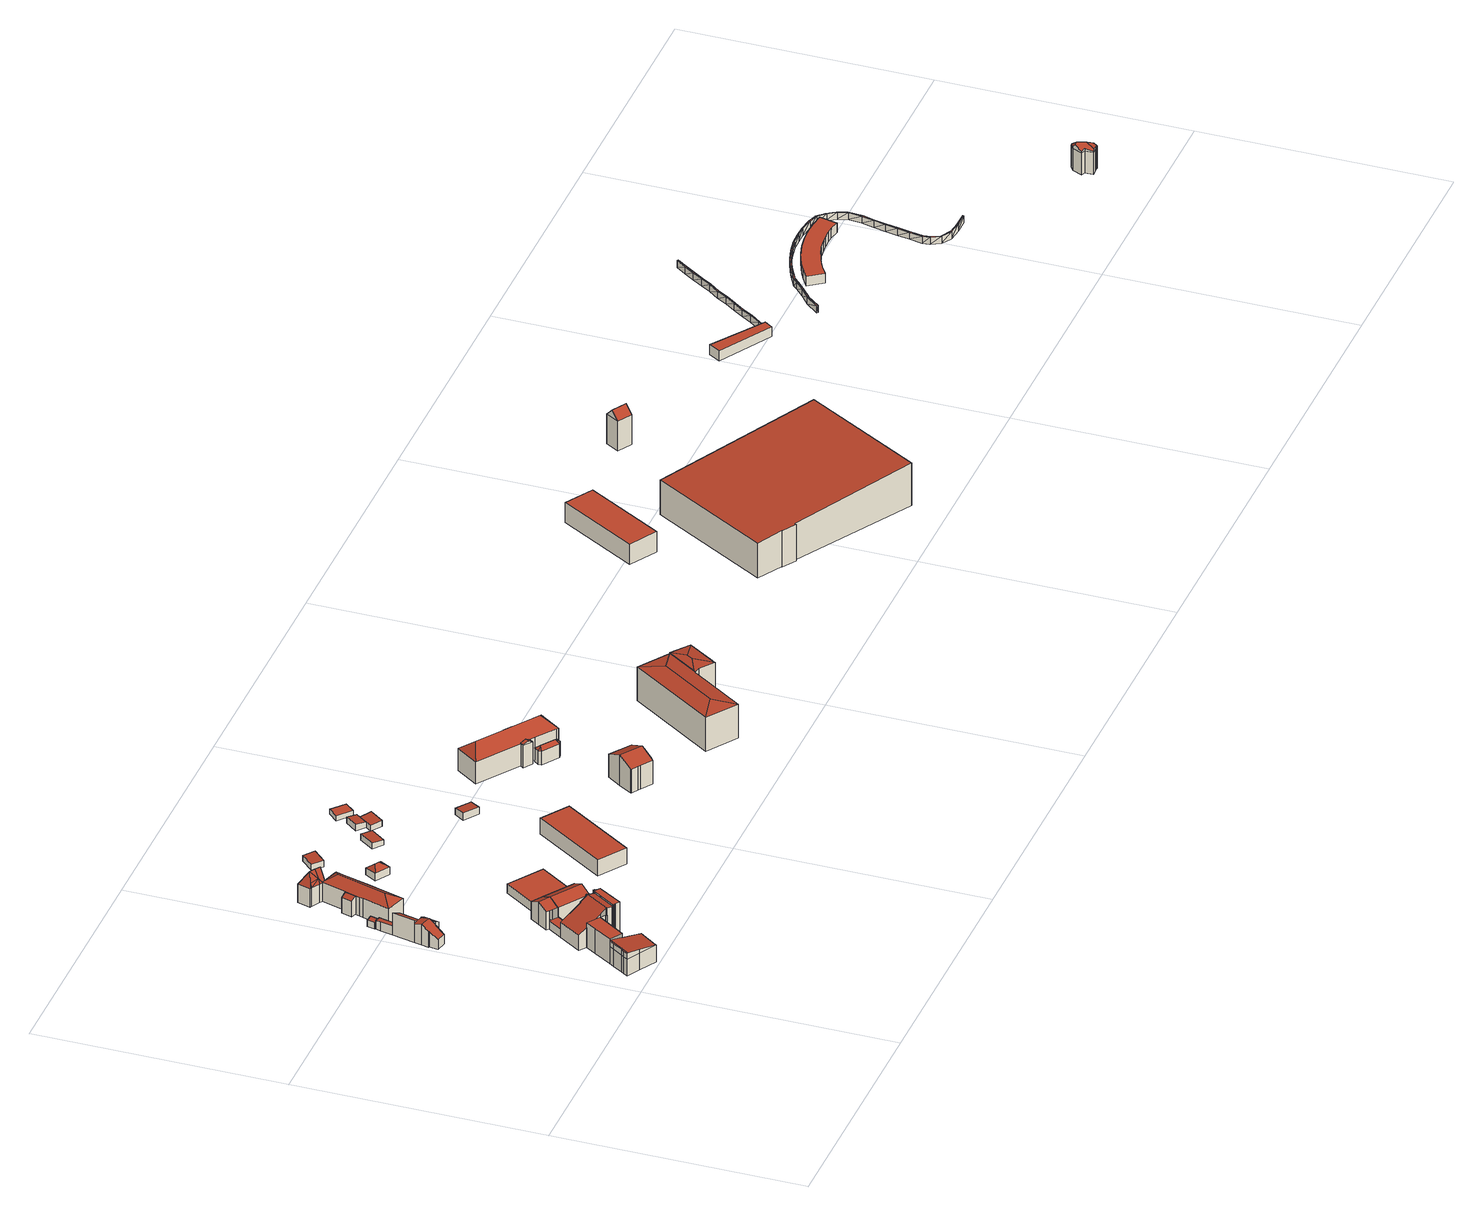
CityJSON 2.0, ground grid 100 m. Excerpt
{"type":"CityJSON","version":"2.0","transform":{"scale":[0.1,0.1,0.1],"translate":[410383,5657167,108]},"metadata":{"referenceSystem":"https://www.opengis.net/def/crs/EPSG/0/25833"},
"CityObjects":{
"building1":{"type":"Building","attributes":{"Gemeindeschluessel":14612000,"Geometrietyp2DReferenz":"3000","function":"31001_9998","roofType":"9999"},"children":["building1-1","building1-2","building1-3","building1-4","building1-5","building1-6"]},
"building1-1":{"type":"BuildingPart","attributes":{"Dachtyp_tdc":"tdcGableRoof","Dachneigung":25.81,"QualitaetDacherkennung":72,"Geometrietyp2DReferenz":"3000","measuredHeight":9.87,"roofType":"3100"},"parents":["building1"],"geometry":[{"type":"MultiSurface","lod":"2","boundaries":[[[0,1,2,3]],[[1,4,5,2]],[[4,6,7,5]],[[6,8,9,7]],[[8,10,11,9]],[[10,12,13,11]],[[12,14,15,16,13]],[[0,3,17]],[[12,10,8,6,4]],[[4,1,0,14,12]],[[2,5,7,9,11,13,16,3]]],"semantics":{"surfaces":[{"type":"WallSurface"},{"type":"RoofSurface"},{"type":"GroundSurface"}],"values":[0,0,0,0,0,0,0,0,1,1,2]}}]},
"building1-2":{"type":"BuildingPart","attributes":{"Dachtyp_tdc":"tdcPolyFlatRoof","Dachneigung":0,"QualitaetDacherkennung":62,"Geometrietyp2DReferenz":"3000","measuredHeight":10.59,"roofType":"1000"},"parents":["building1"],"geometry":[{"type":"MultiSurface","lod":"2","boundaries":[[[18,19,20,21,22,23]],[[19,24,25,26,20]],[[27,28,29,30]],[[28,31,32,29]],[[31,33,34,32]],[[33,35,36,37,38,34]],[[35,33,31,28,27,39,40,24,19,18]],[[21,20,26,41,30,29,32,34,38]],[[39,27,30,41]]],"semantics":{"surfaces":[{"type":"WallSurface"},{"type":"RoofSurface"},{"type":"GroundSurface"}],"values":[0,0,0,0,0,0,1,2,0]}}]},
"building1-3":{"type":"BuildingPart","attributes":{"Dachtyp_tdc":"tdcGableRoof","Dachneigung":29.29,"QualitaetDacherkennung":4,"Geometrietyp2DReferenz":"3000","measuredHeight":13.54,"roofType":"3100"},"parents":["building1"],"geometry":[{"type":"MultiSurface","lod":"2","boundaries":[[[25,42,43,26]],[[42,44,45,43]],[[44,46,47,48,45]],[[49,50,51,52,53]],[[50,54,55,51]],[[54,56,57,55]],[[56,58,59,57]],[[58,60,61,59]],[[60,62,63,61]],[[64,65,66,67]],[[68,69,70,71]],[[69,72,73,70]],[[72,74,75,73]],[[74,76,41,75]],[[76,39,41]],[[74,72,69,68,65,64,77,78]],[[78,62,60,58,56,54,50,49,46,44,42,25,40,76,74]],[[26,43,45,48,52,51,55,57,59,61,63,79,80,67,66,71,70,73,75,41]],[[62,78,79,63]],[[78,77,80,79]],[[77,64,67,80]]],"semantics":{"surfaces":[{"type":"WallSurface"},{"type":"RoofSurface"},{"type":"GroundSurface"}],"values":[0,0,0,0,0,0,0,0,0,0,0,0,0,0,0,1,1,2,0,0,0]}}]},
"building1-4":{"type":"BuildingPart","attributes":{"Dachtyp_tdc":"tdcPolyFlatRoof","Dachneigung":0,"QualitaetDacherkennung":70,"Geometrietyp2DReferenz":"3000","measuredHeight":3.42,"roofType":"1000"},"parents":["building1"],"geometry":[{"type":"MultiSurface","lod":"2","boundaries":[[[47,17,3,48]],[[15,81,82,16]],[[81,53,52,82]],[[81,15,17,47,53]],[[52,48,3,16,82]]],"semantics":{"surfaces":[{"type":"WallSurface"},{"type":"RoofSurface"},{"type":"GroundSurface"}],"values":[0,0,0,1,2]}}]},
"building1-5":{"type":"BuildingPart","attributes":{"Dachtyp_tdc":"tdcGableRoof","Dachneigung":10.6,"QualitaetDacherkennung":14,"Geometrietyp2DReferenz":"3000","measuredHeight":9.88,"roofType":"3100"},"parents":["building1"],"geometry":[{"type":"MultiSurface","lod":"2","boundaries":[[[83,84,85,86]],[[84,87,88,85]],[[87,89,90,88]],[[89,91,92,90]],[[91,22,21,92]],[[37,93,94,38]],[[93,95,96,94]],[[95,97,98,96]],[[97,83,86,98]],[[36,99,100,101,102,103,93]],[[23,104,105,106,107,100,99]],[[83,101,100,107,84]],[[84,107,106,87]],[[87,106,105,89]],[[89,105,104,91]],[[91,104,23,22]],[[95,103,102,97]],[[93,103,95]],[[97,102,101,83]],[[37,36,93]],[[86,85,88,90,92,21,38,94,96,98]]],"semantics":{"surfaces":[{"type":"WallSurface"},{"type":"RoofSurface"},{"type":"GroundSurface"}],"values":[0,0,0,0,0,0,0,0,0,1,1,0,0,0,0,0,0,0,0,0,2]}}]},
"building1-6":{"type":"BuildingPart","attributes":{"Dachtyp_tdc":"tdcPolyFlatRoof","Dachneigung":0,"QualitaetDacherkennung":70,"Geometrietyp2DReferenz":"3000","measuredHeight":14.01,"roofType":"1000"},"parents":["building1"],"geometry":[{"type":"MultiSurface","lod":"2","boundaries":[[[108,66,65]],[[108,109,110,66]],[[109,111,112,110]],[[111,113,114,112]],[[113,115,116,114]],[[115,117,118,116]],[[117,119,120,118]],[[119,121,122,120]],[[121,123,124,122]],[[123,125,126,124]],[[125,127,71,126]],[[127,68,71]],[[127,125,123,121,119,117,115,113,111,109,108]],[[66,110,112,114,116,118,120,122,124,126,71]]],"semantics":{"surfaces":[{"type":"WallSurface"},{"type":"RoofSurface"},{"type":"GroundSurface"}],"values":[0,0,0,0,0,0,0,0,0,0,0,0,1,2]}}]},
"building2":{"type":"Building","attributes":{"Gemeindeschluessel":14612000,"Geometrietyp2DReferenz":"3000","function":"31001_9998","roofType":"9999"},"children":["building2-1","building2-2","building2-3"]},
"building2-1":{"type":"BuildingPart","attributes":{"Dachtyp_tdc":"tdcPolyFlatRoof","Dachneigung":28.97,"QualitaetDacherkennung":60,"Geometrietyp2DReferenz":"3000","measuredHeight":9.51,"roofType":"2100"},"parents":["building2"],"geometry":[{"type":"MultiSurface","lod":"2","boundaries":[[[128,129,130,131,132]],[[129,133,134,130]],[[133,135,136,134]],[[135,137,138,136]],[[137,139,140,138]],[[139,141,142,140]],[[141,139,137,135,133,129,128,143,144]],[[131,130,134,136,138,140,142,145]]],"semantics":{"surfaces":[{"type":"WallSurface"},{"type":"RoofSurface"},{"type":"GroundSurface"}],"values":[0,0,0,0,0,0,1,2]}}]},
"building2-2":{"type":"BuildingPart","attributes":{"Dachtyp_tdc":"tdcPolyFlatRoof","Dachneigung":28.83,"QualitaetDacherkennung":45,"Geometrietyp2DReferenz":"3000","measuredHeight":8.31,"roofType":"2100"},"parents":["building2"],"geometry":[{"type":"MultiSurface","lod":"2","boundaries":[[[146,147,148,149,150]],[[151,152,153,142,141]],[[152,146,150,153]],[[152,151,154,155,156,157,147,146]],[[150,149,158,145,142,153]]],"semantics":{"surfaces":[{"type":"WallSurface"},{"type":"RoofSurface"},{"type":"GroundSurface"}],"values":[0,0,0,1,2]}}]},
"building2-3":{"type":"BuildingPart","attributes":{"Dachtyp_tdc":"tdcGableRoof","Dachneigung":36.38,"QualitaetDacherkennung":37,"Geometrietyp2DReferenz":"3000","measuredHeight":9,"roofType":"3100"},"parents":["building2"],"geometry":[{"type":"MultiSurface","lod":"2","boundaries":[[[159,160,161,162]],[[160,163,164,161]],[[163,165,166,164]],[[165,132,131,166]],[[148,167,168,149]],[[167,159,162,168]],[[169,155,170,143,132,165]],[[165,163,160,159,167,148,157,169]],[[162,161,164,166,131,145,158,149,168]]],"semantics":{"surfaces":[{"type":"WallSurface"},{"type":"RoofSurface"},{"type":"GroundSurface"}],"values":[0,0,0,0,0,0,1,1,2]}}]},
"building3":{"type":"Building","attributes":{"Dachtyp_tdc":"tdcPolyFlatRoof","Gemeindeschluessel":14612000,"Dachneigung":3.69,"QualitaetDacherkennung":76,"Geometrietyp2DReferenz":"3000","measuredHeight":3.88,"function":"31001_9998","roofType":"2100"},"geometry":[{"type":"Solid","lod":"2","boundaries":[[[[171,172,173,130]],[[172,174,175,173]],[[174,176,177,175]],[[176,178,134,177]],[[178,171,130,134]],[[178,176,174,172,171]],[[130,173,175,177,134]]]],"semantics":{"surfaces":[{"type":"WallSurface"},{"type":"RoofSurface"},{"type":"GroundSurface"}],"values":[[0,0,0,0,0,1,2]]}}]},
"building4":{"type":"Building","attributes":{"Dachtyp_tdc":"tdcPolyFlatRoof","Gemeindeschluessel":14612000,"Dachneigung":3.3,"QualitaetDacherkennung":56,"Geometrietyp2DReferenz":"3000","measuredHeight":3,"function":"31001_9998","roofType":"2100"},"geometry":[{"type":"Solid","lod":"2","boundaries":[[[[179,180,181,175]],[[180,182,183,181]],[[182,184,185,183]],[[184,186,177,185]],[[186,179,175,177]],[[186,184,182,180,179]],[[175,181,183,185,177]]]],"semantics":{"surfaces":[{"type":"WallSurface"},{"type":"RoofSurface"},{"type":"GroundSurface"}],"values":[[0,0,0,0,0,1,2]]}}]},
"building5":{"type":"Building","attributes":{"Dachtyp_tdc":"tdcPolyFlatRoof","Gemeindeschluessel":14612000,"Dachneigung":23.79,"QualitaetDacherkennung":29,"Geometrietyp2DReferenz":"3000","measuredHeight":7.93,"function":"31001_9998","roofType":"2100"},"geometry":[{"type":"Solid","lod":"2","boundaries":[[[[187,188,189,190]],[[188,191,192,189]],[[191,193,194,192]],[[193,187,190,194]],[[193,191,188,187]],[[190,189,192,194]]]],"semantics":{"surfaces":[{"type":"WallSurface"},{"type":"RoofSurface"},{"type":"GroundSurface"}],"values":[[0,0,0,0,1,2]]}}]},
"building6":{"type":"Building","attributes":{"Dachtyp_tdc":"tdcFreeFormRoof","Gemeindeschluessel":14612000,"Dachneigung":25.93,"QualitaetDacherkennung":79,"Geometrietyp2DReferenz":"3000","measuredHeight":9.76,"function":"31001_9998","roofType":"5000"},"geometry":[{"type":"Solid","lod":"2","boundaries":[[[[195,196,197,198]],[[196,199,200,197]],[[199,201,202,200]],[[201,203,204,202]],[[203,14,205,204]],[[14,10,206,205]],[[10,195,198,206]],[[207,195,10,12]],[[199,196,207,12,14,203,201]],[[196,195,207]],[[10,14,12]],[[198,197,200,202,204,205,206]]]],"semantics":{"surfaces":[{"type":"WallSurface"},{"type":"RoofSurface"},{"type":"GroundSurface"}],"values":[[0,0,0,0,0,0,0,1,1,0,0,2]]}}]},
"building7":{"type":"Building","attributes":{"Dachtyp_tdc":"tdcFreeFormRoof","Gemeindeschluessel":14612000,"Dachneigung":33.75,"QualitaetDacherkennung":86,"Geometrietyp2DReferenz":"3000","measuredHeight":11.09,"function":"31001_9998","roofType":"5000"},"geometry":[{"type":"Solid","lod":"2","boundaries":[[[[208,209,210,211,212,213,214,215]],[[216,217,218,219,220,221,222,223,224,225,226,227,228,229,230]],[[213,212,231]],[[211,232,233,234,235,236,237,231,212]],[[231,237,217,216]],[[237,236,218,217]],[[236,235,219,218]],[[235,234,220,219]],[[234,233,221,220]],[[233,232,222,221]],[[232,238,223,222]],[[238,239,224,223]],[[239,210,225,224]],[[210,209,226,225]],[[209,208,227,226]],[[208,215,228,227]],[[215,214,229,228]],[[214,213,230,229]],[[213,231,216,230]],[[210,239,238,232,211]]]],"semantics":{"surfaces":[{"type":"RoofSurface"},{"type":"GroundSurface"},{"type":"WallSurface"}],"values":[[0,1,0,0,2,2,2,2,2,2,2,2,2,2,2,2,2,2,2,0]]}}]},
"building8":{"type":"Building","attributes":{"Dachtyp_tdc":"tdcFreeFormRoof","Gemeindeschluessel":14612000,"Dachneigung":63.75,"QualitaetDacherkennung":5,"Geometrietyp2DReferenz":"3000","measuredHeight":13.48,"function":"31001_9998","roofType":"5000"},"geometry":[{"type":"Solid","lod":"2","boundaries":[[[[240,241,242,243]],[[241,244,245,242]],[[244,246,247,245]],[[246,248,249,247]],[[248,250,251,249]],[[250,252,253,251]],[[252,254,255,253]],[[254,256,257,255]],[[256,240,243,257]],[[258,259,252,250,248]],[[260,258,248,246]],[[260,246,244]],[[258,261,259]],[[260,261,258]],[[244,261,260]],[[241,261,244]],[[261,241,240]],[[261,240,256]],[[252,259,261,256,254]],[[243,242,245,247,249,251,253,255,257]]]],"semantics":{"surfaces":[{"type":"WallSurface"},{"type":"RoofSurface"},{"type":"GroundSurface"}],"values":[[0,0,0,0,0,0,0,0,0,1,1,1,1,1,1,1,1,1,1,2]]}}]},
"building9":{"type":"Building","attributes":{"Dachtyp_tdc":"tdcPolyFlatRoof","Gemeindeschluessel":14612000,"Dachneigung":0,"QualitaetDacherkennung":83,"Geometrietyp2DReferenz":"3000","measuredHeight":3.88,"function":"31001_9998","roofType":"1000"},"geometry":[{"type":"Solid","lod":"2","boundaries":[[[[262,263,198,264]],[[263,265,206,198]],[[265,266,267,206]],[[266,268,269,267]],[[268,270,271,269]],[[270,262,264,271]],[[270,268,266,265,263,262]],[[264,198,206,267,269,271]]]],"semantics":{"surfaces":[{"type":"WallSurface"},{"type":"RoofSurface"},{"type":"GroundSurface"}],"values":[[0,0,0,0,0,0,1,2]]}}]},
"building10":{"type":"Building","attributes":{"Dachtyp_tdc":"tdcHipRoof","Gemeindeschluessel":14612000,"Dachneigung":40.23,"QualitaetDacherkennung":64,"Geometrietyp2DReferenz":"3000","measuredHeight":5.13,"function":"31001_9998","roofType":"3200"},"geometry":[{"type":"Solid","lod":"2","boundaries":[[[[272,273,274,275]],[[273,276,277,274]],[[276,278,279,277]],[[278,272,275,279]],[[276,273,280]],[[272,278,281]],[[273,272,281,280]],[[278,276,280,281]],[[275,274,277,279]]]],"semantics":{"surfaces":[{"type":"WallSurface"},{"type":"RoofSurface"},{"type":"GroundSurface"}],"values":[[0,0,0,0,1,1,1,1,2]]}}]},
"building11":{"type":"Building","attributes":{"Dachtyp_tdc":"tdcPolyFlatRoof","Gemeindeschluessel":14612000,"Dachneigung":4.25,"QualitaetDacherkennung":79,"Geometrietyp2DReferenz":"3000","measuredHeight":2.71,"function":"31001_9998","roofType":"2100"},"geometry":[{"type":"Solid","lod":"2","boundaries":[[[[282,283,284,285]],[[283,286,287,284]],[[286,288,289,287]],[[288,282,285,289]],[[288,286,283,282]],[[285,284,287,289]]]],"semantics":{"surfaces":[{"type":"WallSurface"},{"type":"RoofSurface"},{"type":"GroundSurface"}],"values":[[0,0,0,0,1,2]]}}]},
"building12":{"type":"Building","attributes":{"Dachtyp_tdc":"tdcPolyFlatRoof","Gemeindeschluessel":14612000,"Dachneigung":0,"QualitaetDacherkennung":73,"Geometrietyp2DReferenz":"3000","measuredHeight":6.89,"function":"31001_9998","roofType":"1000"},"geometry":[{"type":"Solid","lod":"2","boundaries":[[[[290,291,292,293]],[[291,294,295,292]],[[294,296,297,295]],[[296,290,293,297]],[[296,294,291,290]],[[293,292,295,297]]]],"semantics":{"surfaces":[{"type":"WallSurface"},{"type":"RoofSurface"},{"type":"GroundSurface"}],"values":[[0,0,0,0,1,2]]}}]},
"building13":{"type":"Building","attributes":{"Dachtyp_tdc":"tdcPolyFlatRoof","Gemeindeschluessel":14612000,"Dachneigung":3.72,"QualitaetDacherkennung":83,"Geometrietyp2DReferenz":"3000","measuredHeight":2.65,"function":"31001_9998","roofType":"2100"},"geometry":[{"type":"Solid","lod":"2","boundaries":[[[[298,299,300,301]],[[299,302,303,300]],[[302,304,305,303]],[[304,298,301,305]],[[304,302,299,298]],[[301,300,303,305]]]],"semantics":{"surfaces":[{"type":"WallSurface"},{"type":"RoofSurface"},{"type":"GroundSurface"}],"values":[[0,0,0,0,1,2]]}}]},
"building14":{"type":"Building","attributes":{"Dachtyp_tdc":"tdcPolyFlatRoof","Gemeindeschluessel":14612000,"Dachneigung":6.08,"QualitaetDacherkennung":76,"Geometrietyp2DReferenz":"3000","measuredHeight":2.74,"function":"31001_9998","roofType":"2100"},"geometry":[{"type":"Solid","lod":"2","boundaries":[[[[306,307,308,309]],[[307,310,311,308]],[[310,312,313,311]],[[312,314,315,313]],[[314,306,309,315]],[[314,312,310,307,306]],[[309,308,311,313,315]]]],"semantics":{"surfaces":[{"type":"WallSurface"},{"type":"RoofSurface"},{"type":"GroundSurface"}],"values":[[0,0,0,0,0,1,2]]}}]},
"building15":{"type":"Building","attributes":{"Dachtyp_tdc":"tdcPolyFlatRoof","Gemeindeschluessel":14612000,"Dachneigung":4.76,"QualitaetDacherkennung":87,"Geometrietyp2DReferenz":"3000","measuredHeight":2.73,"function":"31001_9998","roofType":"2100"},"geometry":[{"type":"Solid","lod":"2","boundaries":[[[[306,314,315,309]],[[314,316,317,315]],[[316,318,319,317]],[[318,320,321,319]],[[318,316,314,306,320]],[[321,309,315,317,319]],[[320,306,309,321]]]],"semantics":{"surfaces":[{"type":"WallSurface"},{"type":"RoofSurface"},{"type":"GroundSurface"}],"values":[[0,0,0,0,1,2,0]]}}]},
"building16":{"type":"Building","attributes":{"Dachtyp_tdc":"tdcPolyFlatRoof","Gemeindeschluessel":14612000,"Dachneigung":0,"QualitaetDacherkennung":80,"Geometrietyp2DReferenz":"3000","measuredHeight":2.23,"function":"31001_9998","roofType":"1000"},"geometry":[{"type":"Solid","lod":"2","boundaries":[[[[322,323,324,325]],[[323,326,327,324]],[[326,328,329,327]],[[328,322,325,329]],[[328,326,323,322]],[[325,324,327,329]]]],"semantics":{"surfaces":[{"type":"WallSurface"},{"type":"RoofSurface"},{"type":"GroundSurface"}],"values":[[0,0,0,0,1,2]]}}]},
"building17":{"type":"Building","attributes":{"Dachtyp_tdc":"tdcPolyFlatRoof","Gemeindeschluessel":14612000,"Dachneigung":4.7,"QualitaetDacherkennung":77,"Geometrietyp2DReferenz":"3000","measuredHeight":3.13,"function":"31001_9998","roofType":"2100"},"geometry":[{"type":"Solid","lod":"2","boundaries":[[[[330,331,332,333]],[[331,334,335,332]],[[334,336,337,335]],[[336,330,333,337]],[[336,334,331,330]],[[333,332,335,337]]]],"semantics":{"surfaces":[{"type":"WallSurface"},{"type":"RoofSurface"},{"type":"GroundSurface"}],"values":[[0,0,0,0,1,2]]}}]},
"building18":{"type":"Building","attributes":{"Dachtyp_tdc":"tdcGableRoof","Gemeindeschluessel":14612000,"Dachneigung":24.83,"QualitaetDacherkennung":70,"Geometrietyp2DReferenz":"3000","measuredHeight":13.2,"function":"31001_9998","roofType":"3100"},"geometry":[{"type":"Solid","lod":"2","boundaries":[[[[338,339,340,341]],[[339,342,343,340]],[[342,344,345,343]],[[344,346,347,345]],[[346,348,349,347]],[[348,350,351,349]],[[350,352,353,351]],[[352,354,355,353]],[[354,356,357,355]],[[356,358,359,357]],[[358,360,361,359]],[[360,338,341,361]],[[356,354,352,350,348]],[[348,346,344,342,339,338,360,358,356]],[[341,340,343,345,347,349,351,353,355,357,359,361]]]],"semantics":{"surfaces":[{"type":"WallSurface"},{"type":"RoofSurface"},{"type":"GroundSurface"}],"values":[[0,0,0,0,0,0,0,0,0,0,0,0,1,1,2]]}}]},
"building19":{"type":"Building","attributes":{"Gemeindeschluessel":14612000,"Geometrietyp2DReferenz":"3000","function":"31001_9998","roofType":"9999"},"children":["building19-1","building19-2"]},
"building19-1":{"type":"BuildingPart","attributes":{"Dachtyp_tdc":"tdcGableRoof","Dachneigung":19.22,"QualitaetDacherkennung":36,"Geometrietyp2DReferenz":"3000","measuredHeight":10.75,"roofType":"3100"},"parents":["building19"],"geometry":[{"type":"MultiSurface","lod":"2","boundaries":[[[362,363,364,365]],[[363,366,367,368,364]],[[369,362,365,370,371]],[[369,372,373,362]],[[374,375,373,372,376]],[[377,376,372,369]],[[366,374,376,377]],[[363,375,374,366]],[[362,373,375,363]],[[365,364,368,378,370]]],"semantics":{"surfaces":[{"type":"WallSurface"},{"type":"RoofSurface"},{"type":"GroundSurface"}],"values":[0,0,0,1,1,0,0,0,0,2]}}]},
"building19-2":{"type":"BuildingPart","attributes":{"Dachtyp_tdc":"tdcHipRoof","Dachneigung":39.01,"QualitaetDacherkennung":79,"Geometrietyp2DReferenz":"3000","measuredHeight":13.97,"roofType":"3200"},"parents":["building19"],"geometry":[{"type":"MultiSurface","lod":"2","boundaries":[[[379,369,370,380]],[[381,382,383]],[[384,385,386]],[[382,387,388,389,390,384,386,383]],[[385,367,391,371,369,379,392,381,383,386]],[[370,378,368,393,394,395,396,397,398,399,400,401,380]],[[369,371,370]],[[367,385,393,368]],[[385,384,394,393]],[[384,390,395,394]],[[390,389,396,395]],[[389,388,397,396]],[[388,387,398,397]],[[387,382,399,398]],[[382,381,400,399]],[[381,392,401,400]],[[392,379,380,401]]],"semantics":{"surfaces":[{"type":"WallSurface"},{"type":"RoofSurface"},{"type":"GroundSurface"}],"values":[0,1,1,1,1,2,0,0,0,0,0,0,0,0,0,0,0]}}]},
"building20":{"type":"Building","attributes":{"Dachtyp_tdc":"tdcFreeFormRoof","Gemeindeschluessel":14612000,"Dachneigung":39.66,"QualitaetDacherkennung":6,"Geometrietyp2DReferenz":"3000","measuredHeight":7.4,"function":"31001_9998","roofType":"5000"},"geometry":[{"type":"Solid","lod":"2","boundaries":[[[[402,403,404,405]],[[403,406,407,404]],[[406,408,409,407]],[[408,410,411,409]],[[410,412,413,411]],[[412,402,405,413]],[[414,415,416,412,410]],[[417,414,410,408]],[[417,408,406]],[[415,414,417,406,403]],[[416,415,403,402]],[[416,402,412]],[[405,404,407,409,411,413]]]],"semantics":{"surfaces":[{"type":"WallSurface"},{"type":"RoofSurface"},{"type":"GroundSurface"}],"values":[[0,0,0,0,0,0,1,1,1,1,1,1,2]]}}]},
"building21":{"type":"Building","attributes":{"Gemeindeschluessel":14612000,"Geometrietyp2DReferenz":"3000","function":"31001_9998","roofType":"9999"},"children":["building21-1","building21-2"]},
"building21-1":{"type":"BuildingPart","attributes":{"Dachtyp_tdc":"tdcHipRoof","Dachneigung":10.09,"QualitaetDacherkennung":57,"Geometrietyp2DReferenz":"3000","measuredHeight":15.83,"roofType":"3200"},"parents":["building21"],"geometry":[{"type":"MultiSurface","lod":"2","boundaries":[[[418,419,420,421]],[[419,422,423,424,420]],[[425,426,427,428,429]],[[426,430,431,427]],[[430,432,433,431]],[[432,418,421,433]],[[434,422,419,418,435]],[[426,425,436]],[[418,432,430,426,436,435]],[[425,434,435,436]],[[421,420,424,437,428,427,431,433]]],"semantics":{"surfaces":[{"type":"WallSurface"},{"type":"RoofSurface"},{"type":"GroundSurface"}],"values":[0,0,0,0,0,0,1,1,1,1,2]}}]},
"building21-2":{"type":"BuildingPart","attributes":{"Dachtyp_tdc":"tdcHipRoof","Dachneigung":10,"QualitaetDacherkennung":76,"Geometrietyp2DReferenz":"3000","measuredHeight":16.08,"roofType":"3200"},"parents":["building21"],"geometry":[{"type":"MultiSurface","lod":"2","boundaries":[[[438,439,440,441]],[[439,429,428,440]],[[442,438,441,443]],[[429,439,444]],[[438,442,445]],[[439,438,445,444]],[[442,423,446,429,444,445]],[[441,440,428,437,424,443]]],"semantics":{"surfaces":[{"type":"WallSurface"},{"type":"RoofSurface"},{"type":"GroundSurface"}],"values":[0,0,0,1,1,1,1,2]}}]},
"building22":{"type":"Building","attributes":{"name":"Fechthalle","Dachtyp_tdc":"tdcPolyFlatRoof","Gemeindeschluessel":14612000,"Dachneigung":0,"QualitaetDacherkennung":54,"Geometrietyp2DReferenz":"3000","measuredHeight":8.89,"function":"31001_3211","roofType":"1000"},"geometry":[{"type":"Solid","lod":"2","boundaries":[[[[447,448,449,450]],[[448,451,452,449]],[[451,453,454,452]],[[453,447,450,454]],[[453,451,448,447]],[[450,449,452,454]]]],"semantics":{"surfaces":[{"type":"WallSurface"},{"type":"RoofSurface"},{"type":"GroundSurface"}],"values":[[0,0,0,0,1,2]]}}]},
"building23":{"type":"Building","attributes":{"name":"BallsportArena","Dachtyp_tdc":"tdcPolyFlatRoof","Gemeindeschluessel":14612000,"Dachneigung":2.78,"QualitaetDacherkennung":64,"Geometrietyp2DReferenz":"3000","measuredHeight":18.57,"function":"31001_3211","roofType":"2100"},"geometry":[{"type":"Solid","lod":"2","boundaries":[[[[455,456,457,458]],[[456,459,460,457]],[[459,461,462,460]],[[461,463,464,462]],[[463,465,466,464]],[[465,467,468,466]],[[467,469,470,468]],[[469,455,458,470]],[[469,467,465,463,461,459,456,455]],[[458,457,460,462,464,466,468,470]]]],"semantics":{"surfaces":[{"type":"WallSurface"},{"type":"RoofSurface"},{"type":"GroundSurface"}],"values":[[0,0,0,0,0,0,0,0,1,2]]}}]},
"building24":{"type":"Building","attributes":{"Dachtyp_tdc":"tdcFreeFormRoof","Gemeindeschluessel":14612000,"Dachneigung":48.52,"QualitaetDacherkennung":9,"Geometrietyp2DReferenz":"3000","measuredHeight":16.29,"function":"31001_9998","roofType":"5000"},"geometry":[{"type":"Solid","lod":"2","boundaries":[[[[471,472,473,474]],[[472,475,476,473]],[[475,477,478,476]],[[477,471,474,478]],[[479,477,475]],[[480,479,475,472]],[[480,472,471]],[[479,480,471,477]],[[474,473,476,478]]]],"semantics":{"surfaces":[{"type":"WallSurface"},{"type":"RoofSurface"},{"type":"GroundSurface"}],"values":[[0,0,0,0,0,1,0,1,2]]}}]},
"building25":{"type":"Building","attributes":{"Dachtyp_tdc":"tdcPolyFlatRoof","Gemeindeschluessel":14612000,"Dachneigung":0,"QualitaetDacherkennung":58,"Geometrietyp2DReferenz":"3000","measuredHeight":4.32,"function":"31001_9998","roofType":"1000"},"geometry":[{"type":"Solid","lod":"2","boundaries":[[[[481,482,483,484]],[[482,485,486,483]],[[485,487,488,486]],[[485,482,481,487]],[[488,484,483,486]],[[487,481,484,488]]]],"semantics":{"surfaces":[{"type":"WallSurface"},{"type":"RoofSurface"},{"type":"GroundSurface"}],"values":[[0,0,0,1,2,0]]}}]},
"building26":{"type":"Building","attributes":{"Art":1000,"BodenHoehe":0,"gemHoehe":0,"BauwerkHoehe":3,"Erfassungsdatum_Objekt":"2021-12-02","Gemeindeschluessel":"14612000","Geometrietyp2DReferenz":"3000","measuredHeight":3,"function":"51009_1700"},"geometry":[{"type":"MultiSurface","lod":"2","boundaries":[[[489,490,491]],[[492,490,489]],[[493,492,489]],[[494,492,493]],[[495,494,493]],[[496,494,495]],[[497,496,495]],[[498,496,497]],[[499,498,497]],[[500,498,499]],[[501,500,499]],[[502,500,501]],[[503,502,501]],[[504,502,503]],[[505,504,503]],[[506,504,505]],[[507,506,505]],[[508,506,507]],[[509,508,507]],[[510,508,509]],[[511,510,509]],[[512,510,511]],[[513,514,491]],[[513,491,490]],[[515,516,512]],[[515,512,511]],[[514,517,489]],[[514,489,491]],[[517,518,493]],[[517,493,489]],[[518,519,495]],[[518,495,493]],[[519,520,497]],[[519,497,495]],[[520,521,499]],[[520,499,497]],[[521,522,501]],[[521,501,499]],[[522,523,503]],[[522,503,501]],[[523,524,505]],[[523,505,503]],[[524,525,507]],[[524,507,505]],[[525,526,509]],[[525,509,507]],[[526,515,511]],[[526,511,509]],[[490,492,527]],[[490,527,513]],[[492,494,528]],[[492,528,527]],[[494,496,529]],[[494,529,528]],[[496,498,530]],[[496,530,529]],[[498,500,531]],[[498,531,530]],[[500,502,532]],[[500,532,531]],[[502,504,533]],[[502,533,532]],[[504,506,534]],[[504,534,533]],[[506,508,535]],[[506,535,534]],[[508,510,536]],[[508,536,535]],[[510,512,516]],[[510,516,536]],[[514,513,517]],[[517,513,527]],[[517,527,518]],[[518,527,528]],[[518,528,519]],[[519,528,529]],[[519,529,520]],[[520,529,530]],[[520,530,521]],[[521,530,531]],[[521,531,522]],[[522,531,532]],[[522,532,523]],[[523,532,533]],[[523,533,524]],[[524,533,534]],[[524,534,525]],[[525,534,535]],[[525,535,526]],[[526,535,536]],[[526,536,515]],[[515,536,516]]],"semantics":{"surfaces":[{"type":"RoofSurface"},{"type":"WallSurface"},{"type":"GroundSurface"}],"values":[0,0,0,0,0,0,0,0,0,0,0,0,0,0,0,0,0,0,0,0,0,0,1,1,1,1,1,1,1,1,1,1,1,1,1,1,1,1,1,1,1,1,1,1,1,1,1,1,1,1,1,1,1,1,1,1,1,1,1,1,1,1,1,1,1,1,1,1,1,1,2,2,2,2,2,2,2,2,2,2,2,2,2,2,2,2,2,2,2,2,2,2]}}]},
"building27":{"type":"Building","attributes":{"Erfassungsdatum_Objekt":"2021-12-02","Art":1000,"BodenHoehe":0,"gemHoehe":0,"BauwerkHoehe":3,"Gemeindeschluessel":"14612000","Geometrietyp2DReferenz":"3000","measuredHeight":3,"function":"51009_1700"},"geometry":[{"type":"MultiSurface","lod":"2","boundaries":[[[537,538,539]],[[540,538,537]],[[541,540,542]],[[543,540,541]],[[544,543,541]],[[545,543,544]],[[546,545,544]],[[547,545,546]],[[548,549,550]],[[551,549,548]],[[552,551,548]],[[553,551,552]],[[554,553,552]],[[555,553,554]],[[556,555,554]],[[557,555,556]],[[558,557,559]],[[560,557,558]],[[561,560,558]],[[562,560,561]],[[563,562,564]],[[565,562,563]],[[566,565,563]],[[567,565,566]],[[568,569,570]],[[571,569,568]],[[572,573,574]],[[575,573,572]],[[576,575,577]],[[578,575,576]],[[579,578,580]],[[581,578,579]],[[582,581,579]],[[583,581,582]],[[584,583,582]],[[585,583,584]],[[586,585,584]],[[587,585,586]],[[588,587,586]],[[589,587,588]],[[590,589,588]],[[591,589,590]],[[592,593,590]],[[594,593,592]],[[595,596,592]],[[597,596,595]],[[598,599,595]],[[600,599,598]],[[601,602,603]],[[604,602,601]],[[605,606,607]],[[608,606,605]],[[609,610,537]],[[609,537,539]],[[611,612,541]],[[611,541,542]],[[612,613,544]],[[612,544,541]],[[613,614,546]],[[613,546,544]],[[615,616,548]],[[615,548,550]],[[616,617,552]],[[616,552,548]],[[617,618,554]],[[617,554,552]],[[618,619,556]],[[618,556,554]],[[620,621,558]],[[620,558,559]],[[621,622,561]],[[621,561,558]],[[623,624,563]],[[623,563,564]],[[624,625,566]],[[624,566,563]],[[626,627,568]],[[626,568,570]],[[628,629,572]],[[628,572,574]],[[630,631,576]],[[630,576,577]],[[632,633,579]],[[632,579,580]],[[633,634,582]],[[633,582,579]],[[634,635,584]],[[634,584,582]],[[635,636,586]],[[635,586,584]],[[636,637,588]],[[636,588,586]],[[637,638,590]],[[637,590,588]],[[638,639,592]],[[638,592,590]],[[639,640,595]],[[639,595,592]],[[640,641,598]],[[640,598,595]],[[642,643,601]],[[642,601,603]],[[644,645,605]],[[644,605,607]],[[538,540,646]],[[538,646,647]],[[540,543,648]],[[540,648,646]],[[543,545,649]],[[543,649,648]],[[545,547,650]],[[545,650,649]],[[549,551,651]],[[549,651,652]],[[551,553,653]],[[551,653,651]],[[553,555,654]],[[553,654,653]],[[555,557,655]],[[555,655,654]],[[557,560,656]],[[557,656,655]],[[560,562,657]],[[560,657,656]],[[562,565,658]],[[562,658,657]],[[565,567,659]],[[565,659,658]],[[569,571,660]],[[569,660,661]],[[573,575,662]],[[573,662,663]],[[575,578,664]],[[575,664,662]],[[578,581,665]],[[578,665,664]],[[581,583,666]],[[581,666,665]],[[583,585,667]],[[583,667,666]],[[585,587,668]],[[585,668,667]],[[587,589,669]],[[587,669,668]],[[589,591,670]],[[589,670,669]],[[593,594,671]],[[593,671,672]],[[596,597,673]],[[596,673,674]],[[599,600,675]],[[599,675,676]],[[602,604,677]],[[602,677,678]],[[606,608,679]],[[606,679,680]],[[647,609,539]],[[647,539,538]],[[645,679,608]],[[645,608,605]],[[609,647,610]],[[610,647,646]],[[611,646,612]],[[612,646,648]],[[612,648,613]],[[613,648,649]],[[613,649,614]],[[614,649,650]],[[615,652,616]],[[616,652,651]],[[616,651,617]],[[617,651,653]],[[617,653,618]],[[618,653,654]],[[618,654,619]],[[619,654,655]],[[620,655,621]],[[621,655,656]],[[621,656,622]],[[622,656,657]],[[623,657,624]],[[624,657,658]],[[624,658,625]],[[625,658,659]],[[626,661,627]],[[627,661,660]],[[628,663,629]],[[629,663,662]],[[630,662,631]],[[631,662,664]],[[632,664,633]],[[633,664,665]],[[633,665,634]],[[634,665,666]],[[634,666,635]],[[635,666,667]],[[635,667,636]],[[636,667,668]],[[636,668,637]],[[637,668,669]],[[637,669,638]],[[638,669,670]],[[638,672,639]],[[639,672,671]],[[639,674,640]],[[640,674,673]],[[640,676,641]],[[641,676,675]],[[642,678,643]],[[643,678,677]],[[644,680,645]],[[645,680,679]]],"semantics":{"surfaces":[{"type":"RoofSurface"},{"type":"WallSurface"},{"type":"GroundSurface"}],"values":[0,0,0,0,0,0,0,0,0,0,0,0,0,0,0,0,0,0,0,0,0,0,0,0,0,0,0,0,0,0,0,0,0,0,0,0,0,0,0,0,0,0,0,0,0,0,0,0,0,0,0,0,1,1,1,1,1,1,1,1,1,1,1,1,1,1,1,1,1,1,1,1,1,1,1,1,1,1,1,1,1,1,1,1,1,1,1,1,1,1,1,1,1,1,1,1,1,1,1,1,1,1,1,1,1,1,1,1,1,1,1,1,1,1,1,1,1,1,1,1,1,1,1,1,1,1,1,1,1,1,1,1,1,1,1,1,1,1,1,1,1,1,1,1,1,1,1,1,1,1,1,1,1,1,1,1,1,1,1,1,2,2,2,2,2,2,2,2,2,2,2,2,2,2,2,2,2,2,2,2,2,2,2,2,2,2,2,2,2,2,2,2,2,2,2,2,2,2,2,2,2,2,2,2,2,2,2,2,2,2,2,2]}}]},
"building28":{"type":"Building","attributes":{"Dachtyp_tdc":"tdcPolyFlatRoof","Gemeindeschluessel":14612000,"Dachneigung":0,"QualitaetDacherkennung":84,"Geometrietyp2DReferenz":"3000","measuredHeight":4.1,"function":"31001_2000","roofType":"1000"},"geometry":[{"type":"Solid","lod":"2","boundaries":[[[[681,682,683,684]],[[682,685,686,683]],[[685,687,688,686]],[[687,689,690,688]],[[689,691,692,690]],[[691,693,694,692]],[[693,695,696,694]],[[695,697,698,696]],[[697,699,700,698]],[[699,701,702,700]],[[701,703,704,702]],[[703,705,706,704]],[[705,707,708,706]],[[707,709,710,708]],[[709,711,712,710]],[[711,713,714,712]],[[713,715,716,714]],[[715,717,718,716]],[[717,719,720,718]],[[719,721,722,720]],[[721,723,724,722]],[[723,681,684,724]],[[723,721,719,717,715,713,711,709,707,705,703,701,699,697,695,693,691,689,687,685,682,681]],[[684,683,686,688,690,692,694,696,698,700,702,704,706,708,710,712,714,716,718,720,722,724]]]],"semantics":{"surfaces":[{"type":"WallSurface"},{"type":"RoofSurface"},{"type":"GroundSurface"}],"values":[[0,0,0,0,0,0,0,0,0,0,0,0,0,0,0,0,0,0,0,0,0,0,1,2]]}}]},
"building29":{"type":"Building","attributes":{"Dachtyp_tdc":"tdcFreeFormRoof","Gemeindeschluessel":14612000,"Dachneigung":41.55,"QualitaetDacherkennung":42,"Geometrietyp2DReferenz":"3000","measuredHeight":12.26,"function":"31001_9998","roofType":"5000"},"geometry":[{"type":"Solid","lod":"2","boundaries":[[[[725,726,727,728]],[[728,727,729,730,731]],[[732,733,734,735]],[[736,737,733,732]],[[735,734,738,739]],[[739,738,740,741,742]],[[743,744,745,746]],[[747,748,749,744,743]],[[746,745,750,751]],[[751,750,752,753]],[[753,752,754,755]],[[755,754,756,757]],[[757,756,758]],[[759,760,761]],[[761,760,762,763]],[[763,762,764,765]],[[765,764,766,767]],[[767,766,768,769]],[[769,768,770,771]],[[771,770,772,773]],[[773,772,737,736]],[[731,730,774,775]],[[775,774,748,747]],[[725,728,776,777]],[[778,779,780,781]],[[782,783,779,778]],[[781,780,784,785]],[[785,784,786,787]],[[788,789,790,791,792,793,794,795,796,797,798,799,800,801,802,803,804,805,806,807,808,809,810,811,812,813,814,815,816,817,818,819,820,777,776]],[[728,731,788,776]],[[741,740,821,822,786,784,780,779,783,823,824]],[[749,748,774,730,729,825]],[[737,772,770,768,766,764,762,760,759,826,827,758,756,754,752,750,745,744,749,825,821,740,738,734,733]],[[729,727,726,828,822,821,825]],[[829,828,726,725]],[[787,786,822,828,829]],[[830,824,823,831]],[[742,741,824,830]],[[831,823,783,782]],[[731,775,789,788]],[[775,747,790,789]],[[747,743,791,790]],[[743,746,792,791]],[[746,751,793,792]],[[751,753,794,793]],[[753,755,795,794]],[[755,757,796,795]],[[757,758,797,796]],[[758,827,798,797]],[[827,826,799,798]],[[826,759,800,799]],[[759,761,801,800]],[[761,763,802,801]],[[763,765,803,802]],[[765,767,804,803]],[[767,769,805,804]],[[769,771,806,805]],[[771,773,807,806]],[[773,736,808,807]],[[736,732,809,808]],[[732,735,810,809]],[[735,739,811,810]],[[739,742,812,811]],[[742,830,813,812]],[[830,831,814,813]],[[831,782,815,814]],[[782,778,816,815]],[[778,781,817,816]],[[781,785,818,817]],[[785,787,819,818]],[[787,829,820,819]],[[829,725,777,820]]]],"semantics":{"surfaces":[{"type":"WallSurface"},{"type":"GroundSurface"},{"type":"RoofSurface"}],"values":[[0,0,0,0,0,0,0,0,0,0,0,0,0,0,0,0,0,0,0,0,0,0,0,0,0,0,0,0,1,0,2,2,2,2,0,0,0,0,0,0,0,0,0,0,0,0,0,0,0,0,0,0,0,0,0,0,0,0,0,0,0,0,0,0,0,0,0,0,0,0,0,0]]}}]}
},
"vertices":[
[261,446,94],[251,453,94],[251,453,17],[261,446,17],[275,490,116],[275,490,17],[300,528,94],[300,528,17],[327,511,94],[327,511,17],[343,500,94],[343,500,17],[319,462,116],[319,462,17],[294,425,94],[294,425,51],[294,425,17],[261,446,51],
[121,163,123],[166,234,123],[166,234,17],[121,163,17],[121,163,90],[121,163,114],[192,276,123],[192,276,102],[192,276,17],[264,222,123],[259,225,123],[259,225,17],[264,222,17],[261,229,123],[261,229,17],[243,241,123],[243,241,17],[170,131,123],[170,131,106],[170,131,90],[170,131,17],[267,227,123],[224,255,123],[267,227,17],
[193,276,102],[193,276,17],[163,296,82],[163,296,17],[223,387,82],[223,387,51],[223,387,17],[258,364,106],[299,337,133],[299,337,17],[258,364,17],[258,364,51],[300,339,133],[300,339,17],[324,324,149],[324,324,17],[326,328,149],[326,328,17],[331,325,152],[331,325,17],[328,320,152],[328,320,17],[350,305,148],[352,304,147],[352,304,17],[350,305,17],[291,211,147],[289,212,147],[289,212,17],[291,211,17],[270,225,152],[270,225,17],[268,226,152],[268,226,17],[267,227,152],[330,318,152],[329,319,152],[329,319,17],[330,318,17],
[297,422,51],[297,422,17],
[115,47,90],[63,75,90],[63,75,17],[115,47,17],[75,92,90],[75,92,17],[82,103,90],[82,103,17],[108,143,90],[108,143,17],[241,84,90],[241,84,17],[188,11,90],[188,11,17],[187,7,90],[187,7,17],[126,160,116],[67,73,116],[115,47,106],[187,7,91],[188,11,91],[108,143,114],[82,103,114],[75,92,114],[63,75,115],
[352,304,157],[355,309,157],[355,309,17],[360,305,157],[360,305,17],[358,302,157],[358,302,17],[375,290,157],[375,290,17],[315,193,157],[315,193,17],[296,206,157],[296,206,17],[293,202,157],[293,202,17],[290,204,157],[290,204,17],[288,206,157],[288,206,17],[291,211,157],
[22,881,106],[42,971,106],[42,971,11],[22,881,11],[22,881,92],[65,966,93],[65,966,11],[90,960,79],[90,960,11],[87,945,79],[87,945,11],[84,931,79],[84,931,11],[70,870,79],[70,870,11],[46,875,92],[68,870,80],[68,870,11],
[77,806,82],[55,810,94],[55,810,81],[55,810,11],[77,806,11],[70,870,93],[90,865,82],[90,865,11],[68,870,94],[67,862,94],[61,837,94],[59,828,94],[61,837,11],
[6,783,53],[12,818,79],[12,818,11],[6,783,11],[8,819,79],[8,819,11],[14,848,101],[14,848,11],[47,774,53],[47,774,11],[61,837,101],[68,870,92],
[42,971,50],[53,1021,50],[53,1021,11],[57,1040,50],[57,1040,11],[81,1035,48],[81,1035,11],[65,966,48],
[57,1040,39],[58,1045,39],[58,1045,11],[65,1076,39],[65,1076,11],[89,1071,41],[89,1071,11],[81,1035,41],
[113,1192,81],[137,1186,91],[137,1186,12],[113,1192,12],[124,1141,91],[124,1141,12],[101,1148,81],[101,1148,12],
[463,420,94],[414,346,94],[414,346,18],[463,420,18],[413,347,94],[413,347,18],[412,346,93],[412,346,18],[297,422,93],[297,422,18],[294,425,18],[343,500,18],[438,383,116],
[243,1232,89],[248,1247,89],[252,1262,89],[194,1233,121],[137,1034,121],[170,975,89],[204,1094,89],[211,1119,89],[83,1000,10],[115,1110,10],[119,1125,10],[124,1141,10],[137,1186,10],[165,1284,10],[165,1287,10],[182,1282,10],[247,1264,10],[252,1262,10],[248,1247,10],[243,1232,10],[211,1119,10],[204,1094,10],[170,975,10],[83,1000,92],[165,1287,92],[165,1284,92],[137,1186,92],[124,1141,92],[119,1125,92],[115,1110,92],[182,1282,92],[247,1264,89],
[165,1284,91],[153,1291,91],[153,1291,11],[165,1284,11],[119,1310,91],[119,1310,11],[113,1313,91],[113,1313,11],[127,1366,91],[127,1366,11],[205,1324,91],[205,1324,11],[194,1303,139],[194,1303,11],[182,1282,91],[182,1282,11],[165,1287,91],[165,1287,11],[145,1326,145],[165,1315,145],[123,1317,107],[159,1299,111],
[504,481,57],[463,420,57],[504,481,18],[343,500,57],[327,511,57],[327,511,18],[432,668,57],[432,668,18],[568,577,57],[568,577,18],
[412,1113,45],[354,1149,45],[354,1149,12],[412,1113,12],[382,1194,40],[382,1194,12],[440,1158,40],[440,1158,12],[386,1159,64],[402,1149,64],
[396,1442,32],[433,1408,36],[433,1408,8],[396,1442,8],[384,1357,36],[384,1357,8],[348,1392,32],[348,1392,8],
[749,320,92],[638,393,92],[638,393,23],[749,320,23],[828,682,92],[828,682,23],[939,609,92],[939,609,23],
[590,1199,32],[551,1229,35],[551,1229,9],[590,1199,9],[595,1290,35],[595,1290,9],[635,1259,32],[635,1259,9],
[680,1299,31],[646,1327,35],[646,1327,8],[680,1299,8],[683,1375,35],[683,1375,8],[716,1348,31],[716,1348,8],[705,1332,31],[705,1332,8],
[745,1302,36],[745,1302,8],[703,1246,36],[703,1246,8],[663,1276,31],[663,1276,8],
[684,1415,30],[717,1453,30],[717,1453,8],[684,1415,8],[770,1407,30],[770,1407,8],[737,1369,30],[737,1369,8],
[837,980,42],[865,1021,38],[865,1021,11],[837,980,11],[923,981,38],[923,981,11],[894,940,42],[894,940,11],
[1285,410,118],[1240,440,118],[1240,440,16],[1285,410,16],[1231,446,118],[1231,446,16],[1205,463,118],[1205,463,16],[1201,466,118],[1201,466,16],[1237,520,148],[1237,520,16],[1274,575,117],[1274,575,16],[1358,518,117],[1358,518,16],[1339,490,133],[1339,490,16],[1321,463,148],[1321,463,16],[1308,444,137],[1308,444,16],[1294,422,125],[1294,422,16],
[1273,868,105],[1239,892,105],[1239,892,8],[1273,868,8],[1248,905,105],[1248,905,103],[1248,905,8],[1283,883,105],[1283,883,8],[1283,883,104],[1267,893,116],[1258,879,116],[1248,905,108],[1239,892,108],[1248,906,108],[1248,906,105],[1248,906,8],
[1301,871,105],[1301,871,8],[1389,810,104],[1450,899,104],[1384,879,148],[1144,1110,104],[1082,1020,104],[1147,1042,148],[1347,970,104],[1350,974,100],[1318,997,100],[1314,992,104],[1248,906,104],[1383,815,105],[1082,1020,8],[1144,1110,8],[1314,992,8],[1318,997,8],[1350,974,8],[1347,970,8],[1450,899,8],[1389,810,8],[1383,815,8],
[1287,852,61],[1301,871,61],[1301,871,2],[1287,852,2],[1383,815,61],[1383,815,2],[1372,798,61],[1372,798,2],[1355,794,61],[1355,794,2],[1287,839,61],[1287,839,2],[1358,812,75],[1305,847,76],[1302,847,74],[1363,811,73],
[1895,387,168],[1834,427,171],[1834,427,21],[1895,387,21],[1809,430,171],[1809,430,168],[1809,430,21],[1897,562,172],[1976,510,168],[1976,510,21],[1897,562,21],[1897,562,168],[1911,412,168],[1911,412,21],[1896,389,168],[1896,389,21],[1815,439,172],[1877,468,179],[1894,493,179],[1815,439,21],
[1543,298,168],[1774,644,168],[1774,644,21],[1543,298,21],[1666,216,168],[1666,216,21],[1795,541,181],[1646,318,181],[1815,439,168],
[2862,1202,136],[2681,890,136],[2681,890,48],[2862,1202,48],[2568,955,136],[2568,955,48],[2750,1268,136],[2750,1268,48],
[2676,500,174],[2950,973,174],[2950,973,24],[2676,500,24],[3584,606,210],[3584,606,24],[3310,133,210],[3310,133,24],[2832,410,183],[2832,410,24],[2829,406,183],[2829,406,24],[2774,440,180],[2774,440,24],[2776,442,180],[2776,442,24],
[3313,1265,137],[3345,1319,137],[3345,1319,10],[3313,1265,10],[3402,1286,137],[3402,1286,10],[3370,1231,137],[3370,1231,10],[3386,1259,172],[3329,1292,172],
[4204,989,54],[3990,1115,54],[3990,1115,11],[4204,989,11],[4018,1162,54],[4018,1162,11],[4226,1022,54],[4226,1022,11],
[4241,1048,40],[4209,1010,41],[4213,1007,41],[4237,1051,40],[4270,1090,42],[4265,1092,42],[4298,1131,40],[4294,1134,40],[4326,1172,40],[4322,1175,40],[4354,1213,42],[4350,1216,42],[4382,1255,40],[4378,1258,40],[4410,1296,43],[4406,1299,43],[4439,1337,40],[4434,1340,40],[4467,1379,39],[4463,1382,39],[4495,1420,39],[4491,1423,39],[4523,1462,40],[4519,1465,40],[4209,1010,11],[4213,1007,11],[4523,1462,10],[4519,1465,10],[4241,1048,10],[4270,1090,12],[4298,1131,10],[4326,1172,10],[4354,1213,12],[4382,1255,10],[4410,1296,13],[4439,1337,10],[4467,1379,9],[4495,1420,9],[4237,1051,10],[4265,1092,12],[4294,1134,10],[4322,1175,10],[4350,1216,12],[4378,1258,10],[4406,1299,13],[4434,1340,10],[4463,1382,9],[4491,1423,9],
[4434,929,56],[4394,882,50],[4398,879,50],[4430,932,56],[4471,962,60],[4433,928,56],[4467,965,60],[4508,995,59],[4505,999,59],[4529,1014,55],[4526,1018,55],[4588,1047,57],[4525,1018,55],[4528,1013,55],[4586,1052,57],[4646,1071,57],[4644,1075,57],[4698,1086,55],[4697,1091,55],[4751,1095,57],[4750,1100,57],[4800,1097,57],[4750,1095,57],[4800,1102,57],[4852,1099,52],[4852,1104,52],[4900,1088,57],[4851,1099,52],[4901,1093,57],[4946,1079,52],[4947,1083,52],[4985,1055,43],[4946,1084,52],[4944,1079,52],[4987,1059,43],[5007,1022,42],[4987,1060,43],[4983,1057,43],[5011,1025,42],[5018,984,43],[5006,1024,42],[5023,986,43],[5013,929,43],[5018,986,43],[5018,928,43],[5003,880,42],[5008,879,42],[4993,831,42],[4998,830,42],[4983,782,42],[4988,781,42],[4973,733,42],[4978,732,42],[4962,679,43],[4967,678,43],[4963,647,45],[4967,679,43],[4968,647,45],[4979,609,47],[4968,649,45],[4984,610,47],[5003,580,59],[4983,612,47],[5007,584,59],[5029,564,78],[5006,585,58],[5003,580,58],[5032,568,78],[5063,554,97],[5030,569,77],[5029,564,77],[5064,559,97],[4398,879,20],[4434,929,26],[4433,928,26],[4471,962,30],[4508,995,29],[4529,1014,25],[4528,1013,25],[4588,1047,27],[4646,1071,27],[4698,1086,25],[4751,1095,27],[4750,1095,27],[4800,1097,27],[4852,1099,22],[4851,1099,22],[4900,1088,27],[4946,1079,22],[4944,1079,22],[4985,1055,13],[4983,1057,13],[5007,1022,12],[5006,1024,12],[5018,984,13],[5018,986,13],[5013,929,13],[5003,880,12],[4993,831,12],[4983,782,12],[4973,733,12],[4962,679,13],[4963,647,15],[4979,609,17],[5003,580,29],[5003,580,28],[5029,564,48],[5029,564,47],[5063,554,67],[4430,932,26],[4394,882,20],[4467,965,30],[4505,999,29],[4526,1018,25],[4586,1052,27],[4525,1018,25],[4644,1075,27],[4697,1091,25],[4750,1100,27],[4800,1102,27],[4852,1104,22],[4901,1093,27],[4947,1083,22],[4987,1059,13],[4946,1084,22],[5011,1025,12],[4987,1060,13],[5023,986,13],[5018,928,13],[5008,879,12],[4998,830,12],[4988,781,12],[4978,732,12],[4967,678,13],[4968,647,15],[4967,679,13],[4984,610,17],[4968,649,15],[5007,584,29],[4983,612,17],[5032,568,48],[5006,585,28],[5064,559,67],[5030,569,47],
[4831,994,71],[4802,994,71],[4802,994,30],[4831,994,30],[4774,991,71],[4774,991,30],[4731,985,71],[4731,985,30],[4690,973,71],[4690,973,30],[4663,963,71],[4663,963,30],[4637,952,71],[4637,952,30],[4611,938,71],[4611,938,30],[4575,914,71],[4575,914,30],[4533,972,71],[4533,972,30],[4575,999,71],[4575,999,30],[4605,1015,71],[4605,1015,30],[4636,1029,71],[4636,1029,30],[4668,1041,71],[4668,1041,30],[4716,1055,71],[4716,1055,30],[4765,1063,71],[4765,1063,30],[4799,1066,71],[4799,1066,30],[4834,1066,71],[4834,1066,30],[4868,1064,71],[4868,1064,30],[4917,1057,71],[4917,1057,30],[4902,985,71],[4902,985,30],[4860,992,71],[4860,992,30],
[5583,274,116],[5583,274,128],[5569,279,120],[5569,279,116],[5581,309,137],[5585,319,126],[5585,319,116],[5631,262,116],[5631,262,124],[5630,259,125],[5630,259,116],[5631,265,116],[5631,265,123],[5630,257,126],[5630,257,116],[5630,256,126],[5630,254,125],[5630,254,116],[5611,324,116],[5611,324,120],[5614,324,118],[5614,324,116],[5605,333,116],[5605,333,117],[5607,329,122],[5615,321,118],[5615,321,116],[5617,318,117],[5617,318,116],[5618,315,117],[5618,315,116],[5620,313,117],[5620,313,116],[5621,310,116],[5625,301,116],[5626,297,117],[5626,297,116],[5627,294,117],[5627,294,116],[5628,291,117],[5628,291,116],[5628,289,117],[5628,289,116],[5629,285,118],[5629,285,116],[5629,282,119],[5629,282,116],[5631,268,122],[5631,268,116],[5589,321,124],[5589,321,116],[5569,279,20],[5583,274,20],[5628,242,116],[5628,242,119],[5628,240,118],[5628,240,116],[5629,245,116],[5629,245,120],[5622,242,120],[5622,242,116],[5613,241,123],[5613,241,116],[5585,319,20],[5589,321,20],[5605,333,20],[5611,324,20],[5614,324,20],[5615,321,20],[5617,318,20],[5618,315,20],[5620,313,20],[5621,310,20],[5623,307,20],[5624,304,20],[5625,301,20],[5626,297,20],[5627,294,20],[5628,291,20],[5628,289,20],[5629,285,20],[5629,282,20],[5631,268,20],[5631,265,20],[5631,262,20],[5630,259,20],[5630,257,20],[5630,254,20],[5630,251,20],[5629,248,20],[5629,245,20],[5628,242,20],[5628,240,20],[5622,242,20],[5613,241,20],[5586,239,20],[5604,273,143],[5594,240,127],[5629,248,122],[5630,251,123],[5591,307,143],[5624,304,116],[5623,307,116],[5586,239,121],[5586,239,116],[5630,251,116],[5629,248,116]
]}
